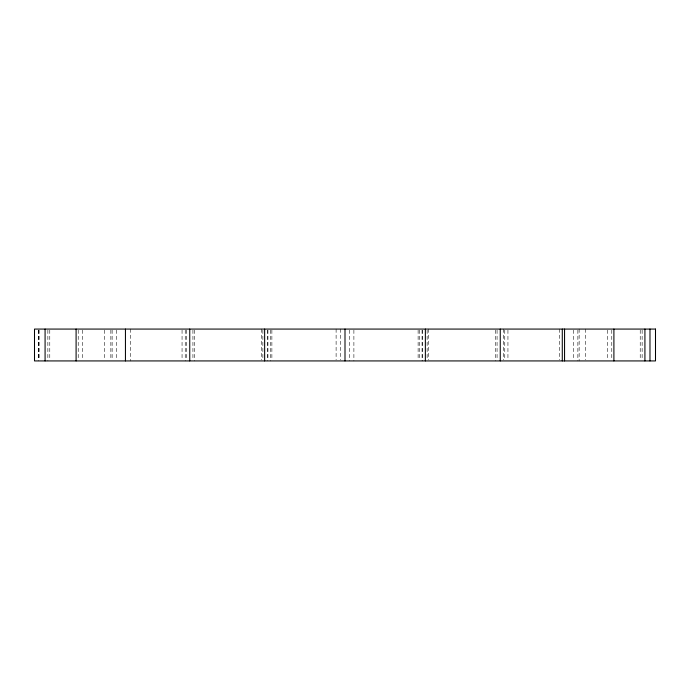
<?xml version="1.0" encoding="UTF-8"?>
<svg xmlns="http://www.w3.org/2000/svg" width="690" height="690" viewBox="0 0 690 690"><rect width="100%" height="100%" fill="white"/><g stroke="black" fill="none" stroke-linecap="round" stroke-linejoin="round"><path stroke-width="0.52" stroke-dasharray="3.45 2.59" d="M642.14 330.13L642.14 359.87M640.225 330.13L640.225 359.87M611.771 330.13L611.771 359.87M607.442 330.13L607.442 359.87M585.267 329.07L585.267 359.87M579.143 329.07L579.143 360.93M577.875 330.13L577.875 360.93M573.364 330.13L573.364 359.87M559.737 329.07L559.737 359.87M507.943 330.13L507.943 359.87M504.761 330.13L504.761 359.87M503.433 329.07L503.433 359.87M497.067 330.13L497.067 359.87M495.739 330.13L495.739 360.93M428.361 329.07L428.361 359.87M427.136 330.13L427.136 359.87M422.625 330.13L422.625 360.93M422.064 330.13L422.064 360.93M419.736 330.13L419.736 359.87M418.114 330.13L418.114 359.87M353.892 330.13L353.892 360.93M349.511 330.13L349.511 360.93M340.489 329.07L340.489 359.87M336.108 329.07L336.108 359.87M271.886 330.13L271.886 359.87M270.264 330.13L270.264 360.93M267.936 330.13L267.936 359.87M267.375 330.13L267.375 360.93M262.864 330.13L262.864 359.87M261.639 329.07L261.639 359.87M194.261 330.13L194.261 360.93M192.933 330.13L192.933 359.87M186.567 330.13L186.567 359.87M185.239 330.13L185.239 360.93M182.057 330.13L182.057 359.87M130.263 329.07L130.263 360.93M116.636 330.13L116.636 359.87M112.125 330.13L112.125 359.87M110.857 330.13L110.857 359.87M104.733 330.13L104.733 359.87M82.559 330.13L82.559 359.87M78.229 330.13L78.229 359.87M49.775 330.13L49.775 359.87M47.86 330.13L47.86 360.93M39.011 330.13L39.011 359.87M38.882 330.13L38.882 359.87M38.459 330.13L38.459 360.93"/><path stroke-width="1.03" d="M649.98 329.07L649.98 360.93M644.917 329.07L644.917 360.93M613.902 329.07L613.902 360.93M564.558 329.07L564.558 360.93M562.29 329.07L562.29 360.93M500.25 329.07L500.25 360.93M425.359 329.07L425.359 360.93M345 329.07L345 360.93M264.641 329.07L264.641 360.93M189.75 329.07L189.75 360.93M125.442 329.07L125.442 360.93M76.098 329.07L76.098 360.93M45.083 329.07L45.083 360.93M655.5 329.07L34.5 329.07L34.5 360.93L655.5 360.93L655.5 329.07"/></g></svg>
